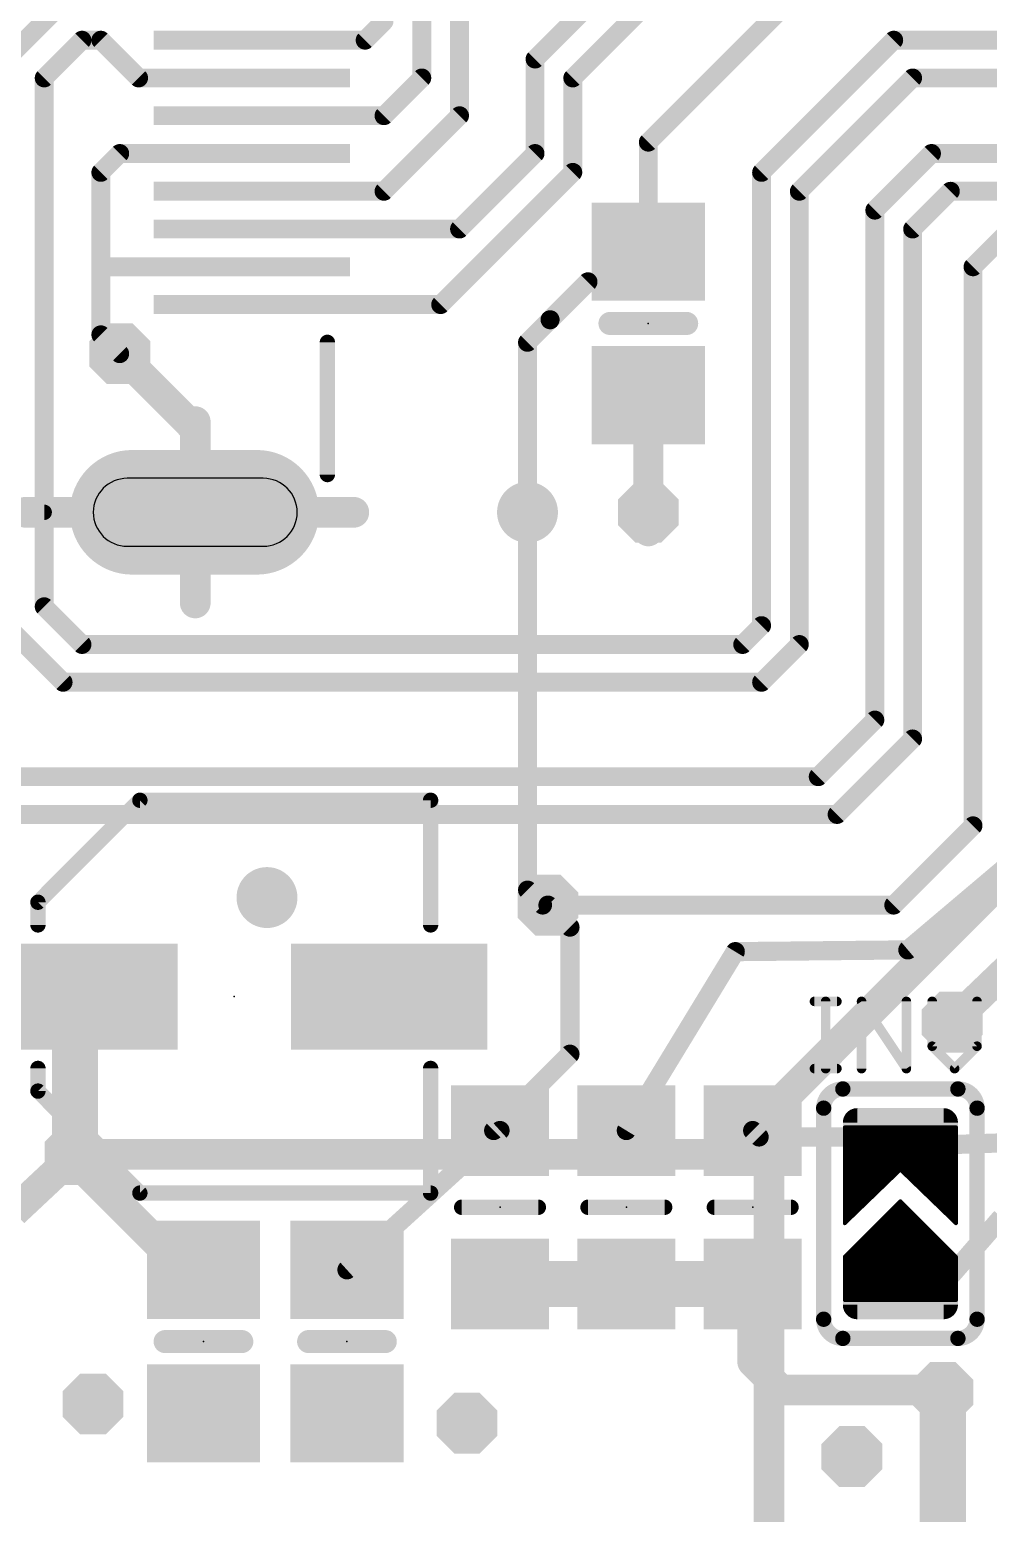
# Model space of a CAD drawing. Extents: x -29 to 121, y -8 to 99.
# Drawn here: x 6.31 to 19, y 30.5 to 50.14 of the extents above; entities that cross this region are included whole.
import ezdxf

# ---------------------------------------------------------------- set-up
doc = ezdxf.new("R2010")
doc.units = 0
for name, color, linetype in [('1', 12, 'CONTINUOUS'), ('16', 132, 'CONTINUOUS'), ('17', 110, 'CONTINUOUS'), ('18', 3, 'CONTINUOUS'), ('20', 53, 'CONTINUOUS'), ('21', 40, 'CONTINUOUS'), ('23', 40, 'CONTINUOUS')]:
    doc.layers.add(name, color=color, linetype=linetype)

# ---------------------------------------------------------------- blocks, each defined once
blk = doc.blocks.new('RECT')
blk.add_solid([(-0.5, -0.5), (0.5, -0.5), (-0.5, 0.5), (0.5, 0.5)])
blk = doc.blocks.new('RECT121920X243840R50')
at = {"const_width": 0.1905}
blk.add_lwpolyline([(0.2858, -0.5715), (0.2858, 0.5715, 0.4142), (0.1905, 0.6668), (-0.1905, 0.6668, 0.4142), (-0.2858, 0.5715), (-0.2858, -0.5715, 0.4142), (-0.1905, -0.6668), (0.1905, -0.6668, 0.4142)], format="xyb", close=True, dxfattribs=at)
blk.add_solid([(-0.2159, -0.5969), (0.2159, -0.5969), (-0.2159, 0.5969), (0.2159, 0.5969)])
blk = doc.blocks.new('LONGP100')
at = {"const_width": 1}
blk.add_lwpolyline([(-0.5, 0), (0.5, 0)], dxfattribs=at)
at = {"const_width": 0.5}
for points in [[(-0.5, 0.25, 1), (-0.5, -0.25)], [(0.5, -0.25, 1), (0.5, 0.25)]]:
    blk.add_lwpolyline(points, format="xyb", dxfattribs=at)
blk = doc.blocks.new('ROUNDV')
at = {"const_width": 0.5}
blk.add_lwpolyline([(0, -0.25, 1), (0, 0.25, 1), (0, -0.25)], format="xyb", dxfattribs=at)
blk = doc.blocks.new('OCTAGONV')
at = {"const_width": 0.5}
blk.add_lwpolyline([(-0.25, -0.1036), (-0.25, 0.1036), (-0.1036, 0.25), (0.1036, 0.25), (0.25, 0.1036), (0.25, -0.1036), (0.1036, -0.25), (-0.1036, -0.25), (-0.25, -0.1036), (-0.25, 0.1036)], dxfattribs=at)

msp = doc.modelspace()

# ---------------------------------------------------------------- linework, layer by layer
at = {"layer": '1'}
for points, const_width in [([(11.5, 49.5), (11.5, 60.5)], 0.25), ([(12, 49), (12, 60.25)], 0.25), ([(11, 50.25), (11, 51.5)], 0.25), ([(13, 49.75), (14.5, 51.25)], 0.25), ([(13.5, 49.5), (15, 51)], 0.25), ([(16.5, 50.65), (14.5, 48.65)], 0.25), ([(6.75, 50.5), (6, 49.75)], 0.25), ([(10.75, 50), (11, 50.25)], 0.25), ([(6.5, 49.5), (7, 50)], 0.25), ([(7, 50), (7.25, 50)], 0.25), ([(7.25, 50), (7.75, 49.5)], 0.25), ([(9.25, 50), (10.75, 50)], 0.25), ([(17.75, 50), (16, 48.25)], 0.25), ([(21.25, 50), (17.75, 50)], 0.25), ([(13, 48.5), (13, 49.75)], 0.25), ([(6.5, 42.5), (6.5, 49.5)], 0.25), ([(7.75, 49.5), (9.25, 49.5)], 0.25), ([(11, 49), (11.5, 49.5)], 0.25), ([(13.5, 48.25), (13.5, 49.5)], 0.25), ([(16.5, 48), (18, 49.5)], 0.25), ([(18, 49.5), (21.25, 49.5)], 0.25), ([(9.25, 49), (11, 49)], 0.25), ([(11, 48), (12, 49)], 0.25), ([(14.5, 48.65), (14.5, 47.2)], 0.25), ([(7.5, 48.5), (7.25, 48.25)], 0.25), ([(9.25, 48.5), (7.5, 48.5)], 0.25), ([(12, 47.5), (13, 48.5)], 0.25), ([(17.5, 47.75), (18.25, 48.5)], 0.25), ([(18.25, 48.5), (21.25, 48.5)], 0.25), ([(7.25, 48.25), (7.25, 47)], 0.25), ([(11.75, 46.5), (13.5, 48.25)], 0.25), ([(16, 48.25), (16, 42.25)], 0.25), ([(9.25, 48), (11, 48)], 0.25), ([(16.5, 42), (16.5, 48)], 0.25), ([(18, 47.5), (18.5, 48)], 0.25), ([(21.25, 48), (18.5, 48)], 0.25), ([(17.5, 41), (17.5, 47.75)], 0.25), ([(9.25, 47.5), (12, 47.5)], 0.25), ([(18, 40.75), (18, 47.5)], 0.25), ([(19.3, 47.5), (18.8, 47)], 0.25), ([(14.5, 46.8), (14.5, 47.2)], 0.254), ([(7.25, 47), (7.25, 46.1)], 0.25), ([(9.25, 47), (7.25, 47)], 0.25), ([(18.8, 47), (18.8, 39.6)], 0.25), ([(13.2, 46.3), (13.7, 46.8)], 0.254), ([(13.7, 46.8), (14.5, 46.8)], 0.254), ([(9.25, 46.5), (11.75, 46.5)], 0.25), ([(13.2, 46.3), (12.9, 46)], 0.25), ([(7.25, 46.1), (7.5, 45.85)], 0.25), ([(8.49, 44.86), (7.5, 45.85)], 0.4), ([(12.9, 46), (12.9, 43.75)], 0.25), ([(14.5, 45.3), (14.5, 43.75)], 0.4), ([(8.5, 44.95), (8.5, 43.75)], 0.4064), ([(8.49, 43.75), (8.49, 44.86)], 0.3048), ([(8.5, 43.75), (10.6, 43.75)], 0.4064), ([(7, 42), (6.5, 42.5)], 0.25), ([(6, 42.25), (6.75, 41.5)], 0.25), ([(16, 42.25), (15.75, 42)], 0.25), ([(15.75, 42), (7, 42)], 0.25), ([(16, 41.5), (16.5, 42)], 0.25), ([(16, 41.5), (6.75, 41.5)], 0.25), ([(16.75, 40.25), (17.5, 41)], 0.25), ([(17, 39.75), (18, 40.75)], 0.25), ([(5.25, 40.25), (16.75, 40.25)], 0.25), ([(5, 39.75), (17, 39.75)], 0.25), ([(18.8, 39.6), (17.75, 38.55)], 0.25), ([(17.9372, 37.9572), (20, 39.7)], 0.254), ([(13.462, 38.259), (13.171, 38.55)], 0.254), ([(17.75, 38.55), (13.171, 38.55)], 0.25), ([(13.462, 36.576), (13.462, 38.259)], 0.254), ([(14.209, 35.566), (15.6512, 37.9338)], 0.254), ([(15.6512, 37.9338), (17.9372, 37.9572)], 0.254), ([(19.288, 37.734), (18.523, 37)], 0.4), ([(5.461, 37.338), (6.967, 37.338)], 0.6096), ([(6.967, 37.338), (6.909, 36.645)], 0.6096), ([(6.909, 36.645), (6.909, 35.25)], 0.6096), ([(12.452, 35.566), (13.462, 36.576)], 0.254), ([(10.509, 33.722), (12.536, 35.566)], 0.254), ([(12.536, 35.566), (12.452, 35.566)], 0.254), ([(15.967, 35.481), (15.882, 35.566)], 0.254), ([(17.838, 35.481), (15.967, 35.481)], 0.254), ([(18.5746, 35.608), (17.1014, 35.608)], 0.0508), ([(17.1014, 35.608), (17.1014, 34.338)], 0.0508), ([(17.1014, 35.56), (18.5746, 35.56)], 0.0508), ([(17.838, 35.481), (17.958, 35.361)], 0.254), ([(17.958, 35.361), (19.915, 35.427)], 0.254), ([(18.5746, 34.338), (18.5746, 35.608)], 0.0508), ([(6.096, 34.488), (6.909, 35.25)], 0.4064), ([(8.2849, 33.7921), (6.827, 35.25)], 0.4064), ([(6.827, 35.25), (6.909, 35.25)], 0.4064), ([(17.1014, 35.5092), (18.5746, 35.5092)], 0.0508), ([(17.1014, 35.4584), (18.5746, 35.4584)], 0.0508), ([(17.1014, 35.4076), (18.5746, 35.4076)], 0.0508), ([(17.1014, 35.3568), (18.5746, 35.3568)], 0.0508), ([(17.1014, 35.306), (18.5746, 35.306)], 0.0508), ([(17.1014, 35.2552), (18.5746, 35.2552)], 0.0508), ([(17.1014, 35.2044), (18.5746, 35.2044)], 0.0508), ([(17.1014, 35.1536), (18.5746, 35.1536)], 0.0508), ([(17.1014, 35.1028), (18.5746, 35.1028)], 0.0508), ([(17.1014, 35.052), (18.5746, 35.052)], 0.0508), ([(17.1014, 34.338), (17.838, 35.0492)], 0.0508), ([(17.1014, 35.0012), (17.7883, 35.0012)], 0.0508), ([(17.1014, 34.9504), (17.7357, 34.9504)], 0.0508), ([(17.838, 35.0492), (18.5746, 34.338)], 0.0508), ([(17.8877, 35.0012), (18.5746, 35.0012)], 0.0508), ([(17.9403, 34.9504), (18.5746, 34.9504)], 0.0508), ([(17.1014, 34.8996), (17.6831, 34.8996)], 0.0508), ([(17.1014, 34.8488), (17.6304, 34.8488)], 0.0508), ([(17.1014, 34.798), (17.5778, 34.798)], 0.0508), ([(17.1014, 34.7472), (17.5252, 34.7472)], 0.0508), ([(17.9929, 34.8996), (18.5746, 34.8996)], 0.0508), ([(18.0456, 34.8488), (18.5746, 34.8488)], 0.0508), ([(18.0982, 34.798), (18.5746, 34.798)], 0.0508), ([(18.1508, 34.7472), (18.5746, 34.7472)], 0.0508), ([(17.1014, 34.6964), (17.4726, 34.6964)], 0.0508), ([(17.1014, 34.6456), (17.42, 34.6456)], 0.0508), ([(17.1014, 33.8935), (17.838, 34.6301)], 0.0508), ([(17.1014, 34.5948), (17.3674, 34.5948)], 0.0508), ([(17.1014, 34.544), (17.3148, 34.544)], 0.0508), ([(17.7519, 34.544), (17.9241, 34.544)], 0.0508), ([(17.8027, 34.5948), (17.8733, 34.5948)], 0.0508), ([(17.838, 34.6301), (18.5746, 33.8935)], 0.0508), ([(18.2034, 34.6964), (18.5746, 34.6964)], 0.0508), ([(18.256, 34.6456), (18.5746, 34.6456)], 0.0508), ([(18.3086, 34.5948), (18.5746, 34.5948)], 0.0508), ([(18.3612, 34.544), (18.5746, 34.544)], 0.0508), ([(17.1014, 34.4932), (17.2621, 34.4932)], 0.0508), ([(17.1014, 34.4424), (17.2095, 34.4424)], 0.0508), ([(17.1014, 34.3916), (17.1569, 34.3916)], 0.0508), ([(17.5995, 34.3916), (18.0765, 34.3916)], 0.0508), ([(17.6503, 34.4424), (18.0257, 34.4424)], 0.0508), ([(17.7011, 34.4932), (17.9749, 34.4932)], 0.0508), ([(18.336, 33.449), (19.177, 34.417)], 0.254), ([(18.4139, 34.4932), (18.5746, 34.4932)], 0.0508), ([(18.4665, 34.4424), (18.5746, 34.4424)], 0.0508), ([(18.5191, 34.3916), (18.5746, 34.3916)], 0.0508), ([(17.1014, 34.3408), (17.1043, 34.3408)], 0.0508), ([(17.3963, 34.1884), (18.2797, 34.1884)], 0.0508), ([(17.4471, 34.2392), (18.2289, 34.2392)], 0.0508), ([(17.4979, 34.29), (18.1781, 34.29)], 0.0508), ([(17.5487, 34.3408), (18.1273, 34.3408)], 0.0508), ([(18.5717, 34.3408), (18.5746, 34.3408)], 0.0508), ([(8.609, 33.722), (8.2849, 33.7921)], 0.6096), ([(17.1931, 33.9852), (18.4829, 33.9852)], 0.0508), ([(17.2439, 34.036), (18.4321, 34.036)], 0.0508), ([(17.2947, 34.0868), (18.3813, 34.0868)], 0.0508), ([(17.3455, 34.1376), (18.3305, 34.1376)], 0.0508), ([(12.536, 33.534), (14.209, 33.534)], 0.6096), ([(14.209, 33.534), (15.882, 33.534)], 0.6096), ([(17.1014, 33.322), (17.1014, 33.8935)], 0.0508), ([(17.1014, 33.8836), (18.5746, 33.8836)], 0.0508), ([(17.1014, 33.8328), (18.5746, 33.8328)], 0.0508), ([(17.1014, 33.782), (18.5746, 33.782)], 0.0508), ([(17.1423, 33.9344), (18.5337, 33.9344)], 0.0508), ([(18.5746, 33.8935), (18.5746, 33.322)], 0.0508), ([(15.882, 33.534), (15.882, 32.505)], 0.4064), ([(17.1014, 33.7312), (18.5746, 33.7312)], 0.0508), ([(17.1014, 33.6804), (18.5746, 33.6804)], 0.0508), ([(17.1014, 33.6296), (18.5746, 33.6296)], 0.0508), ([(17.1014, 33.5788), (18.5746, 33.5788)], 0.0508), ([(17.1014, 33.528), (18.5746, 33.528)], 0.0508), ([(17.1014, 33.4772), (18.5746, 33.4772)], 0.0508), ([(17.1014, 33.4264), (18.5746, 33.4264)], 0.0508), ([(17.1014, 33.3756), (18.5746, 33.3756)], 0.0508), ([(17.838, 33.449), (18.336, 33.449)], 0.254), ([(17.1014, 33.3248), (18.5746, 33.3248)], 0.0508), ([(18.5746, 33.322), (17.1014, 33.322)], 0.0508), ([(15.882, 32.505), (16.256, 32.131)], 0.4064), ([(16.256, 32.131), (18.369, 32.131)], 0.4064), ([(18.369, 32.131), (18.4, 32.1)], 0.4064)]:
    msp.add_lwpolyline(points, dxfattribs=dict(at, const_width=const_width))
for points, const_width in [([(10.9375, 50.25, 1), (11.0625, 50.25)], 0.125), ([(7, 50.0625, 1), (7, 49.9375)], 0.125), ([(7.0442, 49.9558, 1), (6.9558, 50.0442)], 0.125), ([(7.2942, 50.0442, 1), (7.2058, 49.9558)], 0.125), ([(7.25, 49.9375, 1), (7.25, 50.0625)], 0.125), ([(9.25, 50.0625, 1), (9.25, 49.9375)], 0.125), ([(10.7058, 50.0442, 1), (10.7942, 49.9558)], 0.125), ([(10.75, 49.9375, 1), (10.75, 50.0625)], 0.125), ([(17.75, 50.0625, 1), (17.75, 49.9375)], 0.125), ([(17.7942, 49.9558, 1), (17.7058, 50.0442)], 0.125), ([(13.0625, 49.75, 1), (12.9375, 49.75)], 0.125), ([(12.9558, 49.7942, 1), (13.0442, 49.7058)], 0.125), ([(6.5625, 49.5, 1), (6.4375, 49.5)], 0.125), ([(6.4558, 49.5442, 1), (6.5442, 49.4558)], 0.125), ([(7.75, 49.5625, 1), (7.75, 49.4375)], 0.125), ([(7.7058, 49.4558, 1), (7.7942, 49.5442)], 0.125), ([(9.25, 49.4375, 1), (9.25, 49.5625)], 0.125), ([(11.4375, 49.5, 1), (11.5625, 49.5)], 0.125), ([(11.5442, 49.4558, 1), (11.4558, 49.5442)], 0.125), ([(13.5625, 49.5, 1), (13.4375, 49.5)], 0.125), ([(13.4558, 49.5442, 1), (13.5442, 49.4558)], 0.125), ([(18, 49.5625, 1), (18, 49.4375)], 0.125), ([(18.0442, 49.4558, 1), (17.9558, 49.5442)], 0.125), ([(9.25, 49.0625, 1), (9.25, 48.9375)], 0.125), ([(10.9558, 49.0442, 1), (11.0442, 48.9558)], 0.125), ([(11, 48.9375, 1), (11, 49.0625)], 0.125), ([(12.0442, 48.9558, 1), (11.9558, 49.0442)], 0.125), ([(11.9375, 49, 1), (12.0625, 49)], 0.125), ([(14.5625, 48.65, 1), (14.4375, 48.65)], 0.125), ([(14.4558, 48.6942, 1), (14.5442, 48.6058)], 0.125), ([(7.5, 48.5625, 1), (7.5, 48.4375)], 0.125), ([(7.5442, 48.4558, 1), (7.4558, 48.5442)], 0.125), ([(9.25, 48.4375, 1), (9.25, 48.5625)], 0.125), ([(12.9375, 48.5, 1), (13.0625, 48.5)], 0.125), ([(13.0442, 48.4558, 1), (12.9558, 48.5442)], 0.125), ([(18.25, 48.5625, 1), (18.25, 48.4375)], 0.125), ([(18.2942, 48.4558, 1), (18.2058, 48.5442)], 0.125), ([(7.3125, 48.25, 1), (7.1875, 48.25)], 0.125), ([(7.2058, 48.2942, 1), (7.2942, 48.2058)], 0.125), ([(13.5442, 48.2058, 1), (13.4558, 48.2942)], 0.125), ([(16.0625, 48.25, 1), (15.9375, 48.25)], 0.125), ([(15.9558, 48.2942, 1), (16.0442, 48.2058)], 0.125), ([(9.25, 48.0625, 1), (9.25, 47.9375)], 0.125), ([(11, 47.9375, 1), (11, 48.0625)], 0.125), ([(13.4375, 48.25, 1), (13.5625, 48.25)], 0.125), ([(16.5625, 48, 1), (16.4375, 48)], 0.125), ([(18.5, 48.0625, 1), (18.5, 47.9375)], 0.125), ([(18.5442, 47.9558, 1), (18.4558, 48.0442)], 0.125), ([(10.9558, 48.0442, 1), (11.0442, 47.9558)], 0.125), ([(16.4558, 48.0442, 1), (16.5442, 47.9558)], 0.125), ([(17.5625, 47.75, 1), (17.4375, 47.75)], 0.125), ([(17.4558, 47.7942, 1), (17.5442, 47.7058)], 0.125), ([(9.25, 47.5625, 1), (9.25, 47.4375)], 0.125), ([(11.9558, 47.5442, 1), (12.0442, 47.4558)], 0.125), ([(12, 47.4375, 1), (12, 47.5625)], 0.125), ([(18.0625, 47.5, 1), (17.9375, 47.5)], 0.125), ([(17.9558, 47.5442, 1), (18.0442, 47.4558)], 0.125), ([(14.5635, 47.2, 1), (14.4365, 47.2)], 0.127), ([(14.4375, 47.2, 1), (14.5625, 47.2)], 0.125), ([(7.3125, 47, 1), (7.1875, 47)], 0.125), ([(7.25, 47.0625, 1), (7.25, 46.9375)], 0.125), ([(7.1875, 47, 1), (7.3125, 47)], 0.125), ([(9.25, 46.9375, 1), (9.25, 47.0625)], 0.125), ([(18.8625, 47, 1), (18.7375, 47)], 0.125), ([(18.7558, 47.0442, 1), (18.8442, 46.9558)], 0.125), ([(13.7, 46.8635, 1), (13.7, 46.7365)], 0.127), ([(13.7449, 46.7551, 1), (13.6551, 46.8449)], 0.127), ([(14.4365, 46.8, 1), (14.5635, 46.8)], 0.127), ([(14.5, 46.7365, 1), (14.5, 46.8635)], 0.127), ([(9.25, 46.5625, 1), (9.25, 46.4375)], 0.125), ([(11.7058, 46.5442, 1), (11.7942, 46.4558)], 0.125), ([(11.75, 46.4375, 1), (11.75, 46.5625)], 0.125), ([(13.1551, 46.3449, 1), (13.2449, 46.2551)], 0.127), ([(13.2442, 46.2558, 1), (13.1558, 46.3442)], 0.125), ([(7.2942, 46.1442, 1), (7.2058, 46.0558)], 0.125), ([(7.1875, 46.1, 1), (7.3125, 46.1)], 0.125), ([(7.5707, 45.9207, 1), (7.4293, 45.7793)], 0.2), ([(12.9625, 46, 1), (12.8375, 46)], 0.125), ([(12.8558, 46.0442, 1), (12.9442, 45.9558)], 0.125), ([(7.4558, 45.8058, 1), (7.5442, 45.8942)], 0.125), ([(14.6, 45.3, 1), (14.4, 45.3)], 0.2), ([(8.6016, 44.95, 1), (8.3984, 44.95)], 0.2032), ([(8.4193, 44.7893, 1), (8.5607, 44.9307)], 0.2), ([(8.5662, 44.86, 1), (8.4138, 44.86)], 0.1524), ([(8.5, 43.8516, 1), (8.5, 43.6484)], 0.2032), ([(8.3984, 43.75, 1), (8.6016, 43.75)], 0.2032), ([(8.4138, 43.75, 1), (8.5662, 43.75)], 0.1524), ([(10.6, 43.6484, 1), (10.6, 43.8516)], 0.2032), ([(12.8375, 43.75, 1), (12.9625, 43.75)], 0.125), ([(14.4, 43.75, 1), (14.6, 43.75)], 0.2), ([(6.5442, 42.5442, 1), (6.4558, 42.4558)], 0.125), ([(6.4375, 42.5, 1), (6.5625, 42.5)], 0.125), ([(15.9375, 42.25, 1), (16.0625, 42.25)], 0.125), ([(16.0442, 42.2058, 1), (15.9558, 42.2942)], 0.125), ([(7, 42.0625, 1), (7, 41.9375)], 0.125), ([(6.9558, 41.9558, 1), (7.0442, 42.0442)], 0.125), ([(15.7058, 42.0442, 1), (15.7942, 41.9558)], 0.125), ([(15.75, 41.9375, 1), (15.75, 42.0625)], 0.125), ([(16.4375, 42, 1), (16.5625, 42)], 0.125), ([(16.5442, 41.9558, 1), (16.4558, 42.0442)], 0.125), ([(6.75, 41.5625, 1), (6.75, 41.4375)], 0.125), ([(6.7058, 41.4558, 1), (6.7942, 41.5442)], 0.125), ([(15.9558, 41.5442, 1), (16.0442, 41.4558)], 0.125), ([(16, 41.4375, 1), (16, 41.5625)], 0.125), ([(17.4375, 41, 1), (17.5625, 41)], 0.125), ([(17.5442, 40.9558, 1), (17.4558, 41.0442)], 0.125), ([(18.0442, 40.7058, 1), (17.9558, 40.7942)], 0.125), ([(17.9375, 40.75, 1), (18.0625, 40.75)], 0.125), ([(16.7058, 40.2942, 1), (16.7942, 40.2058)], 0.125), ([(16.75, 40.1875, 1), (16.75, 40.3125)], 0.125), ([(17, 39.6875, 1), (17, 39.8125)], 0.125), ([(16.9558, 39.7942, 1), (17.0442, 39.7058)], 0.125), ([(18.8442, 39.5558, 1), (18.7558, 39.6442)], 0.125), ([(18.7375, 39.6, 1), (18.8625, 39.6)], 0.125), ([(13.2159, 38.5949, 1), (13.1261, 38.5051)], 0.127), ([(13.171, 38.6125, 1), (13.171, 38.4875)], 0.125), ([(17.7058, 38.5942, 1), (17.7942, 38.5058)], 0.125), ([(17.75, 38.4875, 1), (17.75, 38.6125)], 0.125), ([(13.5255, 38.259, 1), (13.3985, 38.259)], 0.127), ([(13.4171, 38.2141, 1), (13.5069, 38.3039)], 0.127), ([(15.6506, 37.9972, 1), (15.6519, 37.8703)], 0.127), ([(15.7055, 37.9007, 1), (15.597, 37.9668)], 0.127), ([(17.8963, 38.0058, 1), (17.9782, 37.9087)], 0.127), ([(17.9379, 37.8938, 1), (17.9366, 38.0207)], 0.127), ([(7.1189, 37.3253, 1), (6.8151, 37.3507)], 0.3048), ([(6.967, 37.1856, 1), (6.967, 37.4904)], 0.3048), ([(18.4538, 37.0722, 1), (18.5922, 36.9278)], 0.2), ([(7.0614, 36.645, 1), (6.7566, 36.645)], 0.3048), ([(6.7571, 36.6577, 1), (7.0609, 36.6323)], 0.3048), ([(13.3985, 36.576, 1), (13.5255, 36.576)], 0.127), ([(13.5069, 36.5311, 1), (13.4171, 36.6209)], 0.127), ([(12.452, 35.6295, 1), (12.452, 35.5025)], 0.127), ([(12.4071, 35.6109, 1), (12.4969, 35.5211)], 0.127), ([(12.5787, 35.519, 1), (12.4933, 35.613)], 0.127), ([(12.536, 35.5025, 1), (12.536, 35.6295)], 0.127), ([(14.1548, 35.599, 1), (14.2632, 35.533)], 0.127), ([(15.9269, 35.6109, 1), (15.8371, 35.5211)], 0.127), ([(15.967, 35.5445, 1), (15.967, 35.4175)], 0.127), ([(15.9221, 35.4361, 1), (16.0119, 35.5259)], 0.127), ([(17.1014, 35.6207, 1), (17.1014, 35.5953)], 0.0254), ([(17.1141, 35.608, 1), (17.0887, 35.608)], 0.0254), ([(17.1014, 35.5727, 1), (17.1014, 35.5473)], 0.0254), ([(17.8829, 35.5259, 1), (17.7931, 35.4361)], 0.127), ([(17.838, 35.4175, 1), (17.838, 35.5445)], 0.127), ([(18.5873, 35.608, 1), (18.5619, 35.608)], 0.0254), ([(18.5746, 35.5953, 1), (18.5746, 35.6207)], 0.0254), ([(18.5746, 35.5473, 1), (18.5746, 35.5727)], 0.0254), ([(6.7566, 35.25, 1), (7.0614, 35.25)], 0.3048), ([(6.827, 35.3516, 1), (6.827, 35.1484)], 0.2032), ([(6.8988, 35.3218, 1), (6.7552, 35.1782)], 0.2032), ([(6.9785, 35.1759, 1), (6.8395, 35.3241)], 0.2032), ([(6.909, 35.1484, 1), (6.909, 35.3516)], 0.2032), ([(17.1014, 35.5219, 1), (17.1014, 35.4965)], 0.0254), ([(17.1014, 35.4711, 1), (17.1014, 35.4457)], 0.0254), ([(17.1014, 35.4203, 1), (17.1014, 35.3949)], 0.0254), ([(17.1014, 35.3695, 1), (17.1014, 35.3441)], 0.0254), ([(17.9559, 35.4245, 1), (17.9601, 35.2975)], 0.127), ([(17.9131, 35.3161, 1), (18.0029, 35.4059)], 0.127), ([(18.5746, 35.4965, 1), (18.5746, 35.5219)], 0.0254), ([(18.5746, 35.4457, 1), (18.5746, 35.4711)], 0.0254), ([(18.5746, 35.3949, 1), (18.5746, 35.4203)], 0.0254), ([(18.5746, 35.3441, 1), (18.5746, 35.3695)], 0.0254), ([(17.1014, 35.3187, 1), (17.1014, 35.2933)], 0.0254), ([(17.1014, 35.2679, 1), (17.1014, 35.2425)], 0.0254), ([(17.1014, 35.2171, 1), (17.1014, 35.1917)], 0.0254), ([(17.1014, 35.1663, 1), (17.1014, 35.1409)], 0.0254), ([(18.5746, 35.2933, 1), (18.5746, 35.3187)], 0.0254), ([(18.5746, 35.2425, 1), (18.5746, 35.2679)], 0.0254), ([(18.5746, 35.1917, 1), (18.5746, 35.2171)], 0.0254), ([(18.5746, 35.1409, 1), (18.5746, 35.1663)], 0.0254), ([(17.1014, 35.1155, 1), (17.1014, 35.0901)], 0.0254), ([(17.1014, 35.0647, 1), (17.1014, 35.0393)], 0.0254), ([(17.1014, 35.0139, 1), (17.1014, 34.9885)], 0.0254), ([(17.1014, 34.9631, 1), (17.1014, 34.9377)], 0.0254), ([(17.7357, 34.9377, 1), (17.7357, 34.9631)], 0.0254), ([(17.7883, 34.9885, 1), (17.7883, 35.0139)], 0.0254), ([(17.8468, 35.0583, 1), (17.8292, 35.0401)], 0.0254), ([(17.8468, 35.0401, 1), (17.8292, 35.0583)], 0.0254), ([(17.8877, 35.0139, 1), (17.8877, 34.9885)], 0.0254), ([(17.9403, 34.9631, 1), (17.9403, 34.9377)], 0.0254), ([(18.5746, 35.0901, 1), (18.5746, 35.1155)], 0.0254), ([(18.5746, 35.0393, 1), (18.5746, 35.0647)], 0.0254), ([(18.5746, 34.9885, 1), (18.5746, 35.0139)], 0.0254), ([(18.5746, 34.9377, 1), (18.5746, 34.9631)], 0.0254), ([(17.1014, 34.9123, 1), (17.1014, 34.8869)], 0.0254), ([(17.1014, 34.8615, 1), (17.1014, 34.8361)], 0.0254), ([(17.1014, 34.8107, 1), (17.1014, 34.7853)], 0.0254), ([(17.1014, 34.7599, 1), (17.1014, 34.7345)], 0.0254), ([(17.5252, 34.7345, 1), (17.5252, 34.7599)], 0.0254), ([(17.5778, 34.7853, 1), (17.5778, 34.8107)], 0.0254), ([(17.6304, 34.8361, 1), (17.6304, 34.8615)], 0.0254), ([(17.6831, 34.8869, 1), (17.6831, 34.9123)], 0.0254), ([(17.9929, 34.9123, 1), (17.9929, 34.8869)], 0.0254), ([(18.0456, 34.8615, 1), (18.0456, 34.8361)], 0.0254), ([(18.0982, 34.8107, 1), (18.0982, 34.7853)], 0.0254), ([(18.1508, 34.7599, 1), (18.1508, 34.7345)], 0.0254), ([(18.5746, 34.8869, 1), (18.5746, 34.9123)], 0.0254), ([(18.5746, 34.8361, 1), (18.5746, 34.8615)], 0.0254), ([(18.5746, 34.7853, 1), (18.5746, 34.8107)], 0.0254), ([(18.5746, 34.7345, 1), (18.5746, 34.7599)], 0.0254), ([(17.1014, 34.7091, 1), (17.1014, 34.6837)], 0.0254), ([(17.1014, 34.6583, 1), (17.1014, 34.6329)], 0.0254), ([(17.1014, 34.6075, 1), (17.1014, 34.5821)], 0.0254), ([(17.1014, 34.5567, 1), (17.1014, 34.5313)], 0.0254), ([(17.3148, 34.5313, 1), (17.3148, 34.5567)], 0.0254), ([(17.3674, 34.5821, 1), (17.3674, 34.6075)], 0.0254), ([(17.42, 34.6329, 1), (17.42, 34.6583)], 0.0254), ([(17.4726, 34.6837, 1), (17.4726, 34.7091)], 0.0254), ([(17.7519, 34.5567, 1), (17.7519, 34.5313)], 0.0254), ([(17.8027, 34.6075, 1), (17.8027, 34.5821)], 0.0254), ([(17.847, 34.6391, 1), (17.829, 34.6211)], 0.0254), ([(17.847, 34.6211, 1), (17.829, 34.6391)], 0.0254), ([(17.8733, 34.5821, 1), (17.8733, 34.6075)], 0.0254), ([(17.9241, 34.5313, 1), (17.9241, 34.5567)], 0.0254), ([(18.2034, 34.7091, 1), (18.2034, 34.6837)], 0.0254), ([(18.256, 34.6583, 1), (18.256, 34.6329)], 0.0254), ([(18.3086, 34.6075, 1), (18.3086, 34.5821)], 0.0254), ([(18.3612, 34.5567, 1), (18.3612, 34.5313)], 0.0254), ([(18.5746, 34.6837, 1), (18.5746, 34.7091)], 0.0254), ([(18.5746, 34.6329, 1), (18.5746, 34.6583)], 0.0254), ([(18.5746, 34.5821, 1), (18.5746, 34.6075)], 0.0254), ([(18.5746, 34.5313, 1), (18.5746, 34.5567)], 0.0254), ([(17.1014, 34.5059, 1), (17.1014, 34.4805)], 0.0254), ([(17.1014, 34.4551, 1), (17.1014, 34.4297)], 0.0254), ([(17.1014, 34.4043, 1), (17.1014, 34.3789)], 0.0254), ([(17.1569, 34.3789, 1), (17.1569, 34.4043)], 0.0254), ([(17.2095, 34.4297, 1), (17.2095, 34.4551)], 0.0254), ([(17.2621, 34.4805, 1), (17.2621, 34.5059)], 0.0254), ([(17.5995, 34.4043, 1), (17.5995, 34.3789)], 0.0254), ([(17.6503, 34.4551, 1), (17.6503, 34.4297)], 0.0254), ([(17.7011, 34.5059, 1), (17.7011, 34.4805)], 0.0254), ([(17.9749, 34.4805, 1), (17.9749, 34.5059)], 0.0254), ([(18.0257, 34.4297, 1), (18.0257, 34.4551)], 0.0254), ([(18.0765, 34.3789, 1), (18.0765, 34.4043)], 0.0254), ([(18.4139, 34.5059, 1), (18.4139, 34.4805)], 0.0254), ([(18.4665, 34.4551, 1), (18.4665, 34.4297)], 0.0254), ([(18.5191, 34.4043, 1), (18.5191, 34.3789)], 0.0254), ([(18.5746, 34.4805, 1), (18.5746, 34.5059)], 0.0254), ([(18.5746, 34.4297, 1), (18.5746, 34.4551)], 0.0254), ([(18.5746, 34.3789, 1), (18.5746, 34.4043)], 0.0254), ([(17.1014, 34.3535, 1), (17.1014, 34.3281)], 0.0254), ([(17.0926, 34.3471, 1), (17.1102, 34.3289)], 0.0254), ([(17.0887, 34.338, 1), (17.1141, 34.338)], 0.0254), ([(17.1043, 34.3281, 1), (17.1043, 34.3535)], 0.0254), ([(17.3963, 34.2011, 1), (17.3963, 34.1757)], 0.0254), ([(17.4471, 34.2519, 1), (17.4471, 34.2265)], 0.0254), ([(17.4979, 34.3027, 1), (17.4979, 34.2773)], 0.0254), ([(17.5487, 34.3535, 1), (17.5487, 34.3281)], 0.0254), ([(18.1273, 34.3281, 1), (18.1273, 34.3535)], 0.0254), ([(18.1781, 34.2773, 1), (18.1781, 34.3027)], 0.0254), ([(18.2289, 34.2265, 1), (18.2289, 34.2519)], 0.0254), ([(18.2797, 34.1757, 1), (18.2797, 34.2011)], 0.0254), ([(18.5717, 34.3535, 1), (18.5717, 34.3281)], 0.0254), ([(18.5619, 34.338, 1), (18.5873, 34.338)], 0.0254), ([(18.5658, 34.3289, 1), (18.5834, 34.3471)], 0.0254), ([(18.5746, 34.3281, 1), (18.5746, 34.3535)], 0.0254), ([(8.3171, 33.9411, 1), (8.2526, 33.6432)], 0.3048), ([(8.5768, 33.573, 1), (8.6412, 33.871)], 0.3048), ([(17.1931, 33.9979, 1), (17.1931, 33.9725)], 0.0254), ([(17.2439, 34.0487, 1), (17.2439, 34.0233)], 0.0254), ([(17.2947, 34.0995, 1), (17.2947, 34.0741)], 0.0254), ([(17.3455, 34.1503, 1), (17.3455, 34.1249)], 0.0254), ([(18.3305, 34.1249, 1), (18.3305, 34.1503)], 0.0254), ([(18.3813, 34.0741, 1), (18.3813, 34.0995)], 0.0254), ([(18.4321, 34.0233, 1), (18.4321, 34.0487)], 0.0254), ([(18.4829, 33.9725, 1), (18.4829, 33.9979)], 0.0254), ([(8.213, 33.7203, 1), (8.3567, 33.864)], 0.2032), ([(10.4663, 33.769, 1), (10.5517, 33.675)], 0.127), ([(12.536, 33.6864, 1), (12.536, 33.3816)], 0.3048), ([(14.209, 33.6864, 1), (14.209, 33.3816)], 0.3048), ([(14.209, 33.3816, 1), (14.209, 33.6864)], 0.3048), ([(15.882, 33.3816, 1), (15.882, 33.6864)], 0.3048), ([(17.1141, 33.8935, 1), (17.0887, 33.8935)], 0.0254), ([(17.0924, 33.9025, 1), (17.1104, 33.8845)], 0.0254), ([(17.1014, 33.8963, 1), (17.1014, 33.8709)], 0.0254), ([(17.1014, 33.8455, 1), (17.1014, 33.8201)], 0.0254), ([(17.1014, 33.7947, 1), (17.1014, 33.7693)], 0.0254), ([(17.1423, 33.9471, 1), (17.1423, 33.9217)], 0.0254), ([(18.5337, 33.9217, 1), (18.5337, 33.9471)], 0.0254), ([(18.5873, 33.8935, 1), (18.5619, 33.8935)], 0.0254), ([(18.5656, 33.8845, 1), (18.5836, 33.9025)], 0.0254), ([(18.5746, 33.8709, 1), (18.5746, 33.8963)], 0.0254), ([(18.5746, 33.8201, 1), (18.5746, 33.8455)], 0.0254), ([(18.5746, 33.7693, 1), (18.5746, 33.7947)], 0.0254), ([(15.9836, 33.534, 1), (15.7804, 33.534)], 0.2032), ([(17.1014, 33.7439, 1), (17.1014, 33.7185)], 0.0254), ([(17.1014, 33.6931, 1), (17.1014, 33.6677)], 0.0254), ([(17.1014, 33.6423, 1), (17.1014, 33.6169)], 0.0254), ([(17.1014, 33.5915, 1), (17.1014, 33.5661)], 0.0254), ([(18.5746, 33.7185, 1), (18.5746, 33.7439)], 0.0254), ([(18.5746, 33.6677, 1), (18.5746, 33.6931)], 0.0254), ([(18.5746, 33.6169, 1), (18.5746, 33.6423)], 0.0254), ([(18.5746, 33.5661, 1), (18.5746, 33.5915)], 0.0254), ([(17.1014, 33.5407, 1), (17.1014, 33.5153)], 0.0254), ([(17.1014, 33.4899, 1), (17.1014, 33.4645)], 0.0254), ([(17.1014, 33.4391, 1), (17.1014, 33.4137)], 0.0254), ([(17.1014, 33.3883, 1), (17.1014, 33.3629)], 0.0254), ([(17.838, 33.5125, 1), (17.838, 33.3855)], 0.127), ([(18.2881, 33.4906, 1), (18.3839, 33.4074)], 0.127), ([(18.336, 33.3855, 1), (18.336, 33.5125)], 0.127), ([(18.5746, 33.5153, 1), (18.5746, 33.5407)], 0.0254), ([(18.5746, 33.4645, 1), (18.5746, 33.4899)], 0.0254), ([(18.5746, 33.4137, 1), (18.5746, 33.4391)], 0.0254), ([(18.5746, 33.3629, 1), (18.5746, 33.3883)], 0.0254), ([(17.1014, 33.3375, 1), (17.1014, 33.3121)], 0.0254), ([(17.1014, 33.3347, 1), (17.1014, 33.3093)], 0.0254), ([(17.0887, 33.322, 1), (17.1141, 33.322)], 0.0254), ([(18.5619, 33.322, 1), (18.5873, 33.322)], 0.0254), ([(18.5746, 33.3121, 1), (18.5746, 33.3375)], 0.0254), ([(18.5746, 33.3093, 1), (18.5746, 33.3347)], 0.0254), ([(15.7804, 32.505, 1), (15.9836, 32.505)], 0.2032), ([(15.9538, 32.5768, 1), (15.8102, 32.4332)], 0.2032), ([(16.256, 32.2326, 1), (16.256, 32.0294)], 0.2032), ([(16.1842, 32.0592, 1), (16.3278, 32.2028)], 0.2032), ([(18.4408, 32.2028, 1), (18.2972, 32.0592)], 0.2032), ([(18.3282, 32.0282, 1), (18.4718, 32.1718)], 0.2032), ([(18.369, 32.0294, 1), (18.369, 32.2326)], 0.2032)]:
    msp.add_lwpolyline(points, format="xyb", dxfattribs=dict(at, const_width=const_width))
at = {"layer": '16'}
for points, const_width in [([(8.5, 44.95), (8.5, 42.55)], 0.4064), ([(6.25, 43.75), (10.55, 43.75)], 0.4064), ([(12.9, 38.75), (12.9, 43.75)], 0.25), ([(14.5, 43.75), (14.5, 43.5)], 0.4), ([(19.75, 39.45), (16.1, 35.8)], 0.4064), ([(13.1, 38.55), (12.9, 38.75)], 0.25), ([(13.171, 38.55), (13.1, 38.55)], 0.25), ([(16.1, 35.8), (16.1, 35.25)], 0.4064), ([(6.909, 35.25), (16.1, 35.25)], 0.4064), ([(16.1, 35.25), (16.1, 25.654)], 0.4064), ([(18.4, 32.1), (18.4, 25.75)], 0.6096)]:
    msp.add_lwpolyline(points, dxfattribs=dict(at, const_width=const_width))
for points, const_width in [([(8.6016, 44.95, 1), (8.3984, 44.95)], 0.2032), ([(6.25, 43.8516, 1), (6.25, 43.6484)], 0.2032), ([(10.55, 43.6484, 1), (10.55, 43.8516)], 0.2032), ([(12.9625, 43.75, 1), (12.8375, 43.75)], 0.125), ([(14.6, 43.75, 1), (14.4, 43.75)], 0.2), ([(14.4, 43.5, 1), (14.6, 43.5)], 0.2), ([(8.3984, 42.55, 1), (8.6016, 42.55)], 0.2032), ([(12.9442, 38.7942, 1), (12.8558, 38.7058)], 0.125), ([(12.8375, 38.75, 1), (12.9625, 38.75)], 0.125), ([(13.1, 38.6125, 1), (13.1, 38.4875)], 0.125), ([(13.0558, 38.5058, 1), (13.1442, 38.5942)], 0.125), ([(13.171, 38.4875, 1), (13.171, 38.6125)], 0.125), ([(16.2016, 35.8, 1), (15.9984, 35.8)], 0.2032), ([(16.0282, 35.8718, 1), (16.1718, 35.7282)], 0.2032), ([(6.909, 35.3516, 1), (6.909, 35.1484)], 0.2032), ([(16.2016, 35.25, 1), (15.9984, 35.25)], 0.2032), ([(16.1, 35.1484, 1), (16.1, 35.3516)], 0.2032), ([(15.9984, 35.25, 1), (16.2016, 35.25)], 0.2032), ([(18.5524, 32.1, 1), (18.2476, 32.1)], 0.3048)]:
    msp.add_lwpolyline(points, format="xyb", dxfattribs=dict(at, const_width=const_width))
at = {"layer": '20'}
for p, q in [((9.4, 44.2), (7.6, 44.2)), ((7.6, 43.3), (9.4, 43.3))]:
    msp.add_line(p, q, dxfattribs=at)
for centre, start, end in [((7.6, 43.75), 90, 180), ((9.4, 43.75), 0, 90), ((7.6, 43.75), 180, 270), ((9.4, 43.75), 270, 0)]:
    msp.add_arc(centre, 0.45, start, end, dxfattribs=at)
at = {"layer": '21'}
for points, const_width in [([(15.008, 46.25), (13.992, 46.25)], 0.3048), ([(10.25, 46), (10.25, 44.25)], 0.2032), ([(4.25, 43.75), (6.5, 43.75)], 0.2032), ([(6.417, 38.588), (7.767, 39.938)], 0.2032), ([(7.767, 39.938), (11.617, 39.938)], 0.2032), ([(11.617, 39.938), (11.617, 38.288)], 0.2032), ([(6.417, 38.288), (6.417, 38.588)], 0.2032), ([(16.7005, 37.2753), (16.9971, 37.2753)], 0.127), ([(16.8488, 36.3855), (16.8488, 37.2753)], 0.127), ([(17.3242, 36.3855), (17.3242, 37.2753)], 0.127), ([(17.3242, 37.2753), (17.9174, 36.3855)], 0.127), ([(17.9174, 36.3855), (17.9174, 37.2753)], 0.127), ([(18.2597, 37.2753), (18.2597, 36.6821)], 0.127), ([(18.8529, 36.6821), (18.8529, 37.2753)], 0.127), ([(18.2597, 36.6821), (18.5563, 36.3855)], 0.127), ([(18.5563, 36.3855), (18.8529, 36.6821)], 0.127), ([(6.417, 36.088), (6.417, 36.388)], 0.2032), ([(11.617, 36.388), (11.617, 34.738)], 0.2032), ([(16.7005, 36.3855), (16.9971, 36.3855)], 0.127), ([(7.767, 34.738), (6.417, 36.088)], 0.2032), ([(18.6, 36.116), (17.076, 36.116)], 0.2032), ([(16.822, 33.068), (16.822, 35.862)], 0.2032), ([(18.854, 35.862), (18.854, 33.068)], 0.2032), ([(11.617, 34.738), (7.767, 34.738)], 0.2032), ([(12.028, 34.55), (13.044, 34.55)], 0.2032), ([(13.701, 34.55), (14.717, 34.55)], 0.2032), ([(15.374, 34.55), (16.39, 34.55)], 0.2032), ([(9.117, 32.772), (8.101, 32.772)], 0.3048), ([(11.017, 32.772), (10.001, 32.772)], 0.3048), ([(18.6, 32.814), (17.076, 32.814)], 0.2032)]:
    msp.add_lwpolyline(points, dxfattribs=dict(at, const_width=const_width))
for points, const_width in [([(13.992, 46.3262, 1), (13.992, 46.1738)], 0.1524), ([(15.008, 46.1738, 1), (15.008, 46.3262)], 0.1524), ([(10.3008, 46, 1), (10.1992, 46)], 0.1016), ([(10.1992, 44.25, 1), (10.3008, 44.25)], 0.1016), ([(6.5, 43.6992, 1), (6.5, 43.8008)], 0.1016), ([(7.767, 39.9888, 1), (7.767, 39.8872)], 0.1016), ([(7.8029, 39.9021, 1), (7.7311, 39.9739)], 0.1016), ([(11.6678, 39.938, 1), (11.5662, 39.938)], 0.1016), ([(11.617, 39.8872, 1), (11.617, 39.9888)], 0.1016), ([(6.4678, 38.588, 1), (6.3662, 38.588)], 0.1016), ([(6.3811, 38.6239, 1), (6.4529, 38.5521)], 0.1016), ([(6.3662, 38.288, 1), (6.4678, 38.288)], 0.1016), ([(11.5662, 38.288, 1), (11.6678, 38.288)], 0.1016), ([(16.7005, 37.307, 1), (16.7005, 37.2435)], 0.0635), ([(16.8805, 37.2753, 1), (16.817, 37.2753)], 0.0635), ([(16.9971, 37.2435, 1), (16.9971, 37.307)], 0.0635), ([(17.3559, 37.2753, 1), (17.2924, 37.2753)], 0.0635), ([(17.3506, 37.2929, 1), (17.2978, 37.2576)], 0.0635), ([(17.9491, 37.2753, 1), (17.8856, 37.2753)], 0.0635), ([(18.2914, 37.2753, 1), (18.2279, 37.2753)], 0.0635), ([(18.8846, 37.2753, 1), (18.8211, 37.2753)], 0.0635), ([(18.2821, 36.7045, 1), (18.2372, 36.6596)], 0.0635), ([(18.8753, 36.6596, 1), (18.8304, 36.7045)], 0.0635), ([(18.2279, 36.6821, 1), (18.2914, 36.6821)], 0.0635), ([(18.8211, 36.6821, 1), (18.8846, 36.6821)], 0.0635), ([(6.4678, 36.388, 1), (6.3662, 36.388)], 0.1016), ([(11.6678, 36.388, 1), (11.5662, 36.388)], 0.1016), ([(16.7005, 36.4173, 1), (16.7005, 36.3537)], 0.0635), ([(16.817, 36.3855, 1), (16.8805, 36.3855)], 0.0635), ([(16.9971, 36.3537, 1), (16.9971, 36.4173)], 0.0635), ([(17.2924, 36.3855, 1), (17.3559, 36.3855)], 0.0635), ([(17.8856, 36.3855, 1), (17.9491, 36.3855)], 0.0635), ([(17.8909, 36.3679, 1), (17.9438, 36.4031)], 0.0635), ([(18.5338, 36.408, 1), (18.5787, 36.363)], 0.0635), ([(18.5338, 36.363, 1), (18.5787, 36.408)], 0.0635), ([(6.4529, 36.1239, 1), (6.3811, 36.0521)], 0.1016), ([(17.076, 36.116, 0.4142), (16.822, 35.862)], 0.2032), ([(17.076, 36.1668, 1), (17.076, 36.0652)], 0.1016), ([(17.076, 36.0652, 1), (17.076, 36.1668)], 0.1016), ([(18.854, 35.862, 0.4142), (18.6, 36.116)], 0.2032), ([(18.6, 36.1668, 1), (18.6, 36.0652)], 0.1016), ([(18.6, 36.0652, 1), (18.6, 36.1668)], 0.1016), ([(6.3662, 36.088, 1), (6.4678, 36.088)], 0.1016), ([(16.8728, 35.862, 1), (16.7712, 35.862)], 0.1016), ([(18.9048, 35.862, 1), (18.8032, 35.862)], 0.1016), ([(16.7712, 35.862, 1), (16.8728, 35.862)], 0.1016), ([(18.8032, 35.862, 1), (18.9048, 35.862)], 0.1016), ([(7.767, 34.7888, 1), (7.767, 34.6872)], 0.1016), ([(7.7311, 34.7021, 1), (7.8029, 34.7739)], 0.1016), ([(11.5662, 34.738, 1), (11.6678, 34.738)], 0.1016), ([(11.617, 34.6872, 1), (11.617, 34.7888)], 0.1016), ([(12.028, 34.6008, 1), (12.028, 34.4992)], 0.1016), ([(13.044, 34.4992, 1), (13.044, 34.6008)], 0.1016), ([(13.701, 34.6008, 1), (13.701, 34.4992)], 0.1016), ([(14.717, 34.4992, 1), (14.717, 34.6008)], 0.1016), ([(15.374, 34.6008, 1), (15.374, 34.4992)], 0.1016), ([(16.39, 34.4992, 1), (16.39, 34.6008)], 0.1016), ([(16.822, 33.068, 0.4142), (17.076, 32.814)], 0.2032), ([(16.8728, 33.068, 1), (16.7712, 33.068)], 0.1016), ([(16.7712, 33.068, 1), (16.8728, 33.068)], 0.1016), ([(18.6, 32.814, 0.4142), (18.854, 33.068)], 0.2032), ([(18.9048, 33.068, 1), (18.8032, 33.068)], 0.1016), ([(18.8032, 33.068, 1), (18.9048, 33.068)], 0.1016), ([(8.101, 32.8482, 1), (8.101, 32.6958)], 0.1524), ([(9.117, 32.6958, 1), (9.117, 32.8482)], 0.1524), ([(10.001, 32.8482, 1), (10.001, 32.6958)], 0.1524), ([(11.017, 32.6958, 1), (11.017, 32.8482)], 0.1524), ([(17.076, 32.8648, 1), (17.076, 32.7632)], 0.1016), ([(17.076, 32.7632, 1), (17.076, 32.8648)], 0.1016), ([(18.6, 32.8648, 1), (18.6, 32.7632)], 0.1016), ([(18.6, 32.7632, 1), (18.6, 32.8648)], 0.1016)]:
    msp.add_lwpolyline(points, format="xyb", dxfattribs=dict(at, const_width=const_width))
at = {"layer": '23'}
for p in [(14.5, 46.25), (9.017, 37.338), (12.536, 34.55), (14.209, 34.55), (15.882, 34.55), (17.838, 34.465), (8.609, 32.772), (10.509, 32.772)]:
    msp.add_point(p, dxfattribs=at)

# ---------------------------------------------------------------- block references
at = {"layer": '1'}
for p, xscale, yscale, rotation in [((9.25, 50), 0.25, 2.6, 270), ((9.25, 49.5), 0.25, 2.6, 270), ((9.25, 49), 0.25, 2.6, 270), ((9.25, 48.5), 0.25, 2.6, 270), ((9.25, 48), 0.25, 2.6, 270), ((14.5, 47.2), 1.3, 1.5, 270), ((9.25, 47.5), 0.25, 2.6, 270), ((9.25, 47), 0.25, 2.6, 270), ((9.25, 46.5), 0.25, 2.6, 270), ((14.5, 45.3), 1.3, 1.5, 270), ((6.967, 37.338), 2.6, 1.4, 180), ((11.067, 37.338), 2.6, 1.4, 180), ((12.536, 35.566), 1.2, 1.3, 90), ((14.209, 35.566), 1.2, 1.3, 90), ((15.882, 35.566), 1.2, 1.3, 90), ((8.609, 33.722), 1.3, 1.5, 270), ((10.509, 33.722), 1.3, 1.5, 270), ((12.536, 33.534), 1.2, 1.3, 90), ((14.209, 33.534), 1.2, 1.3, 90), ((15.882, 33.534), 1.2, 1.3, 90), ((8.609, 31.822), 1.3, 1.5, 270), ((10.509, 31.822), 1.3, 1.5, 270)]:
    msp.add_blockref('RECT', p, dxfattribs=dict(at, xscale=xscale, yscale=yscale, rotation=rotation))
at = {"layer": '1', "rotation": 90}
for p in [(17.838, 35.481), (17.838, 33.449)]:
    msp.add_blockref('RECT121920X243840R50', p, dxfattribs=at)
at = {"layer": '17', "xscale": 1.65, "yscale": 1.65}
msp.add_blockref('LONGP100', (8.49, 43.75), dxfattribs=at)
msp.add_blockref('LONGP100', (8.49, 43.75), dxfattribs=at)
at = {"layer": '18', "xscale": 0.8064, "yscale": 0.8064}
for name, p in [('OCTAGONV', (7.5, 45.85)), ('OCTAGONV', (7.5, 45.85)), ('ROUNDV', (12.9, 43.75)), ('ROUNDV', (12.9, 43.75)), ('OCTAGONV', (14.5, 43.75)), ('OCTAGONV', (14.5, 43.75)), ('ROUNDV', (9.45, 38.65)), ('ROUNDV', (9.45, 38.65)), ('OCTAGONV', (13.171, 38.55)), ('OCTAGONV', (13.171, 38.55)), ('OCTAGONV', (18.523, 37)), ('OCTAGONV', (18.523, 37)), ('OCTAGONV', (6.909, 35.25)), ('OCTAGONV', (6.909, 35.25)), ('OCTAGONV', (18.4, 32.1)), ('OCTAGONV', (18.4, 32.1)), ('OCTAGONV', (7.146, 31.946)), ('OCTAGONV', (7.146, 31.946)), ('OCTAGONV', (12.099, 31.692)), ('OCTAGONV', (12.099, 31.692)), ('OCTAGONV', (17.196, 31.25)), ('OCTAGONV', (17.196, 31.25))]:
    msp.add_blockref(name, p, dxfattribs=at)

doc.saveas('drawing.dxf')
